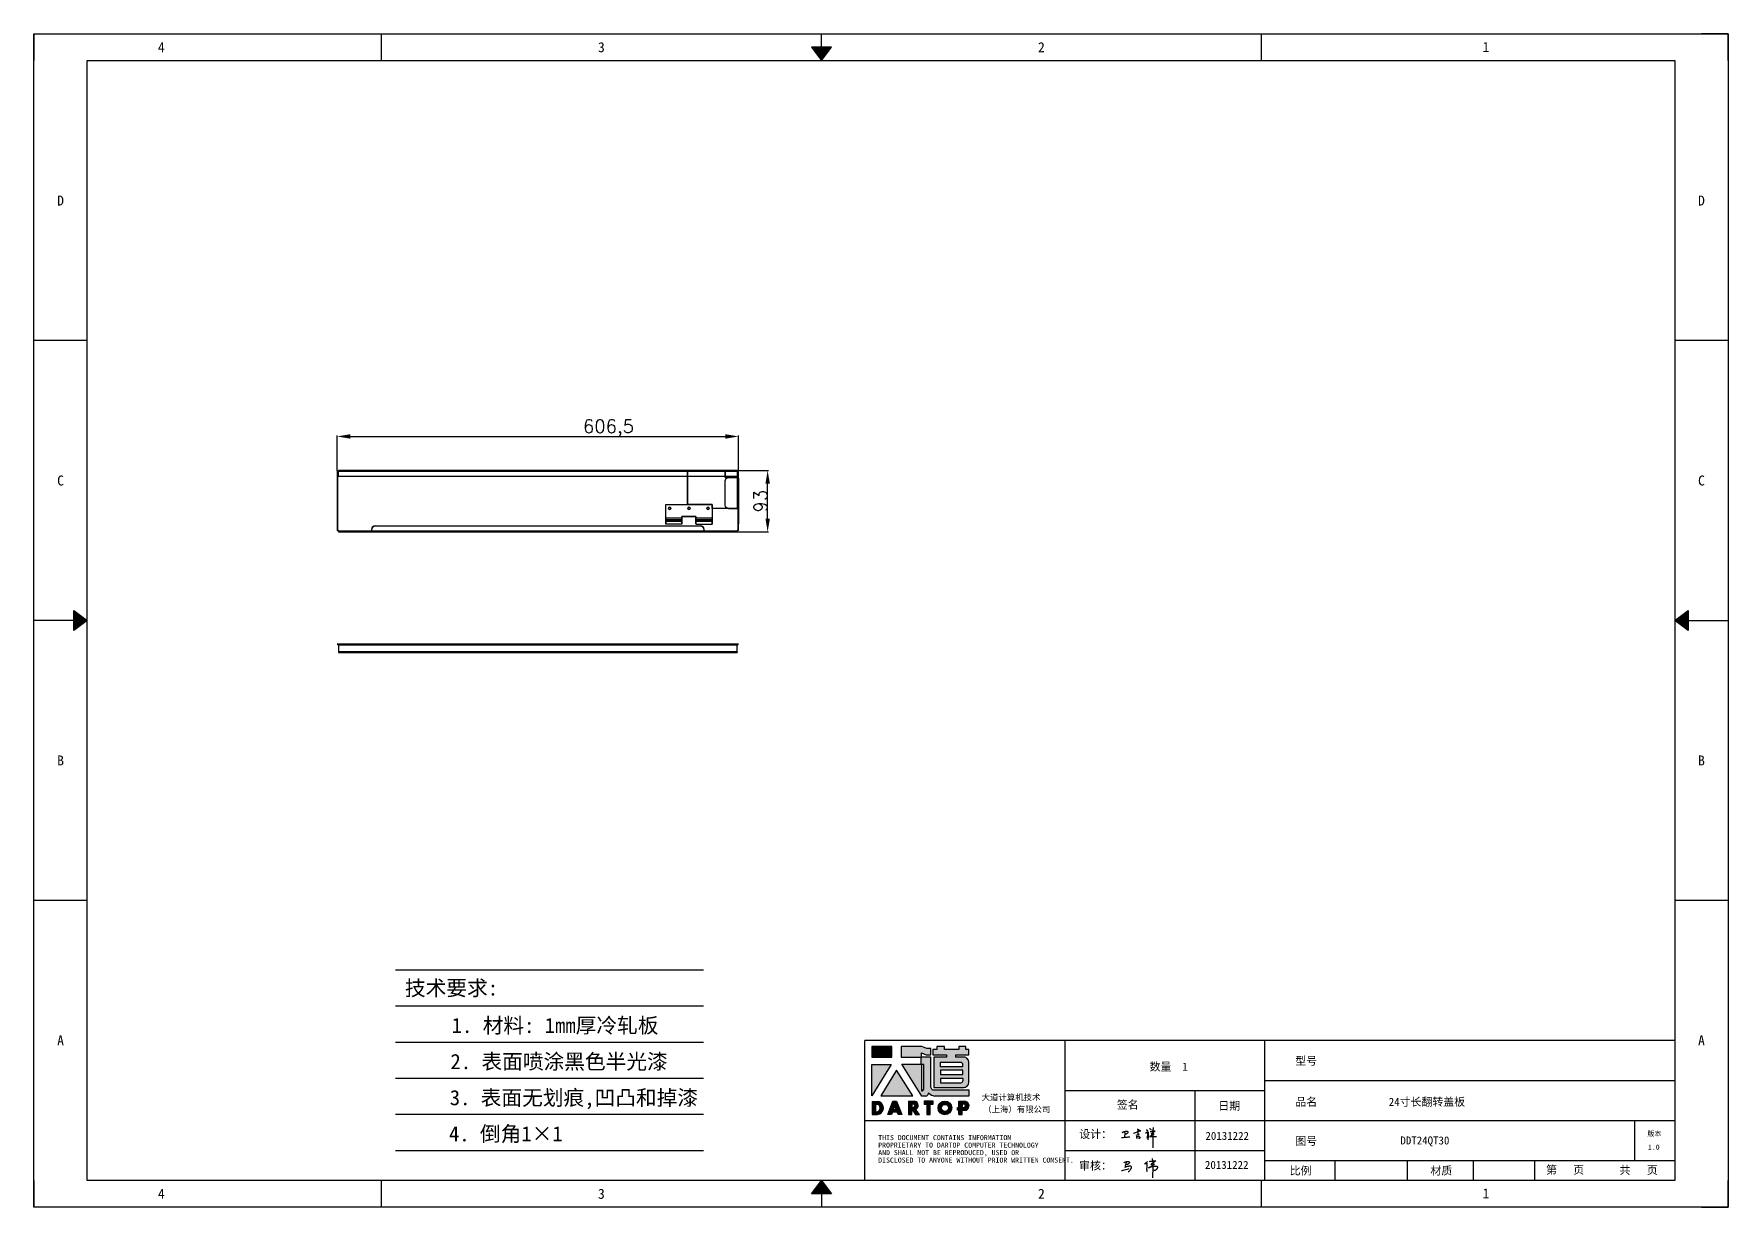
# Model space of a CAD drawing. Header units: millimetres. Extents: x 120943 to 145233, y 4425 to 40233.
# Drawn here: x 121957 to 124516, y 19467 to 21240 of the extents above; entities that cross this region are included whole.
import ezdxf
from ezdxf.enums import TextEntityAlignment as Align

# ---------------------------------------------------------------- set-up
doc = ezdxf.new("R2010")
doc.units = ezdxf.units.MM
doc.linetypes.add('DOT', pattern=[0.25, 0, -0.25])
doc.layers.add('4', color=7, linetype='Continuous')
doc.layers.add('print', color=30, linetype='Continuous')
doc.layers.add('dim', color=2, linetype='Continuous', lineweight=9)
doc.styles.add('Dartop', font='SIMFANG.TTF')
doc.styles.add('HZ', font='SimSun.ttf')
doc.styles.add('hzHT', font='SIMHEI.TTF')
doc.styles.get("Standard").update_dxf_attribs({"font": 'txt', "bigfont": 'gbcbig.shx'})
doc.dimstyles.new('ISO-25', dxfattribs={"dimtxt": 20, "dimasz": 20, "dimexe": 1.25, "dimexo": 0.625, "dimtad": 1, "dimtxsty": 'Standard', "dimcen": 2.5, "dimadec": 0, "dimazin": 0, "dimtfac": 1, "dimtmove": 0, "dimatfit": 3, "dimfxl": 1, "dimarcsym": 0})

# ---------------------------------------------------------------- blocks, each defined once
blk = doc.blocks.new('*D1128')
at = {"layer": 'Defpoints', "color": 0}
for p in [(123021.4, 20631.6), (122414.9, 20578.3, -1), (123021.4, 20578.3, -1)]:
    blk.add_point(p, dxfattribs=at)
at = {"layer": 'dim', "color": 0, "lineweight": -2}
for p, q in [((122414.9, 20579), (122414.9, 20632.9)), ((122434.9, 20631.6), (123001.4, 20631.6)), ((123021.4, 20579), (123021.4, 20632.9))]:
    blk.add_line(p, q, dxfattribs=at)
at = {"layer": 'dim', "color": 0}
for points in [[(122434.9, 20635), (122434.9, 20628.3), (122414.9, 20631.6)], [(123001.4, 20635), (123001.4, 20628.3), (123021.4, 20631.6)]]:
    blk.add_solid(points, dxfattribs=at)
at = {"layer": 'dim', "color": 0, "insert": (122824.9, 20643.9), "char_height": 20, "attachment_point": 5}
blk.add_mtext('606,5', dxfattribs=at)
blk = doc.blocks.new('*D1129')
at = {"layer": 'Defpoints', "color": 0}
for p in [(123019.4, 20580.3, -1), (123065.3, 20580.3), (123019.4, 20487.3, -1)]:
    blk.add_point(p, dxfattribs=at)
at = {"layer": 'dim', "color": 0, "lineweight": -2}
for p, q in [((123020, 20580.3), (123066.6, 20580.3)), ((123065.3, 20507.3), (123065.3, 20560.3)), ((123020, 20487.3), (123066.6, 20487.3))]:
    blk.add_line(p, q, dxfattribs=at)
at = {"layer": 'dim', "color": 0}
for points in [[(123062, 20560.3), (123068.7, 20560.3), (123065.3, 20580.3)], [(123062, 20507.3), (123068.7, 20507.3), (123065.3, 20487.3)]]:
    blk.add_solid(points, dxfattribs=at)
at = {"layer": 'dim', "color": 0, "insert": (123054.7, 20533.8), "char_height": 20, "attachment_point": 5, "rotation": 90}
blk.add_mtext('93', dxfattribs=at)
blk = doc.blocks.new('*U535')
at = {"color": 254, "linetype": 'Continuous', "extrusion": (0, 0, -1)}
for points in [[(-17, 0.333), (-16.812, 0.25), (-17, 0.5)], [(-17, 0.333), (-17.188, 0.25), (-16.812, 0.25)], [(-17, 0.333), (-17, 0.5), (-17.188, 0.25)]]:
    blk.add_solid(points, dxfattribs=at)
blk = doc.blocks.new('*U534')
at = {"color": 254, "linetype": 'Continuous', "extrusion": (0, 0, -1)}
for points in [[(-33.167, 11), (-33, 11), (-33.25, 11.188)], [(-33.167, 11), (-33.25, 11.188), (-33.25, 10.812)], [(-33.167, 11), (-33.25, 10.812), (-33, 11)]]:
    blk.add_solid(points, dxfattribs=at)
blk = doc.blocks.new('*U536')
at = {"color": 254, "linetype": 'Continuous'}
for points in [[(17, 21.667), (17.188, 21.75), (16.812, 21.75)], [(17, 21.667), (16.812, 21.75), (17, 21.5)], [(17, 21.667), (17, 21.5), (17.188, 21.75)]]:
    blk.add_solid(points, dxfattribs=at)
blk = doc.blocks.new('*U533')
at = {"color": 254, "linetype": 'Continuous', "extrusion": (0, 0, -1)}
for points in [[(-0.833, 11), (-0.75, 10.812), (-0.75, 11.188)], [(-0.833, 11), (-0.75, 11.188), (-1, 11)], [(-0.833, 11), (-1, 11), (-0.75, 10.812)]]:
    blk.add_solid(points, dxfattribs=at)
blk = doc.blocks.new('dadao')
for p, q in [((48, 19.2), (44.9, 10.4)), ((44.9, 10.4), (51.2, 10.4)), ((51.2, 10.4), (48, 19.2))]:
    blk.add_line(p, q)
for points in [[(41.8, 121.6), (41.8, 143.7), (-0.4, 143.7), (-0.4, 121.6), (41.8, 121.6)], [(104.8, 122), (104.8, 130.3), (114.1, 126.3), (124.2, 126.3), (124.2, 139.6), (115.9, 139.6), (105.1, 143.9), (61.5, 143.9)], [(61.7, 144), (61.7, 121.3), (103.9, 121.3)], [(113.4, 38.7), (105.1, 38.7), (63, 106.5), (103.9, 106.5), (103.9, 120.9), (103.9, 121.3)], [(109.7, 53.6), (109.7, 106.2), (104.3, 106.2), (104.3, 50.4), (106.6, 50.4)], [(144.6, 94.4), (144.6, 84.8), (192, 84.8), (192, 94.1), (144.9, 94.1)], [(120.2, 45), (119.5, 45), (119.5, 44.6)], [(0, 28), (0, 0), (11.8, 0)], [(0.1, 28), (14, 28)], [(7.1, 21.8), (7.1, 6.1), (12, 6.1)], [(7.1, 21.8), (11.4, 21.8)], [(76.8, 28.2), (76.8, 0), (84.1, 0), (84.1, 11.1), (91.6, -0.1), (100.3, -0.1), (91.7, 11.1)], [(76.8, 28.2), (90.6, 28.2)], [(84, 22.7), (84, 15.3), (87.2, 15.3)], [(84, 22.7), (87.3, 22.7)], [(183.7, 0), (183.7, 9.6), (180.6, 9.6), (180.6, 14.9), (183.8, 14.9), (183.8, 28.1), (196.1, 28.1), (196.5, 28.1)], [(183.7, 0), (190.9, 0), (190.9, 9.6), (198.8, 9.6)], [(194.9, 22.3), (190.8, 22.3), (190.8, 15), (194.4, 15)]]:
    blk.add_lwpolyline(points)
blk.add_lwpolyline([(137.1, 144.2), (137.1, 137.9), (128.3, 137.9), (128.3, 126.5), (157.3, 126.5), (157.3, 121.5), (130.3, 121.5), (130.3, 57.5), (194.4, 57.5, 0.414214), (204.4, 67.5), (204.4, 111.3, 0.414214), (194.4, 121.3), (177.5, 121.3), (177.5, 126.3), (204.7, 126.3), (204.7, 137.7), (198.2, 137.7), (198.2, 143.9), (183.3, 143.9), (183.3, 138), (153, 138), (153, 144.2), (137.1, 144.2)], format="xyb", close=True)
for points in [[(104.8, 122), (123.4, 122), (123.4, 60, 0.414214), (131.4, 52), (204.8, 52), (204.8, 39.1), (131.7, 39.1)], [(144.3, 110.8), (144.3, 101.8), (192.3, 101.8), (192.3, 105.5, 0.414214), (187.3, 110.5), (144.3, 110.5)], [(144.6, 77), (144.6, 67.5), (187.6, 67.5, 0.414214), (192.6, 72.5), (192.6, 76.4), (144.6, 76.4)]]:
    blk.add_lwpolyline(points, format="xyb")
for points in [[(-0.3, 106.2), (40.4, 106.2), (-0.3, 39.7), (-0.3, 106.2)], [(51.7, 94.1), (18.4, 39.3), (86.2, 39.3)], [(43.8, 28.2), (51.8, 28.2), (62.6, -0.1), (55, -0.1), (53.2, 5), (42.9, 5), (41.1, 0), (33.6, 0)], [(110, 28.1), (110, 21.9), (116, 21.9), (116, -0.1), (123.2, -0.1), (123.2, 22), (129.2, 22), (129.2, 28.1), (110, 28.1)]]:
    blk.add_lwpolyline(points, close=True)
for radius in [14.5, 7.44]:
    blk.add_circle((154.2, 14.2), radius)
for centre, radius, start, end in [((99.2, 60.7), 12.6, 305.6399, 325.969), ((111.6, 46.7), 8.19, 282.9811, 347.6627), ((136, 61.7), 22.9, 226.7358, 259.3209), ((8.5, 13.9), 8.49, 294.2143, 69.7177), ((9.6, 14.2), 14.4, 278.6604, 72.3203), ((86.4, 19), 3.8, 282.527, 76.7196), ((88.6, 19.4), 8.95, 290.6073, 77.2124), ((193.7, 18.7), 3.8, 280.9891, 72.5513), ((195.7, 18.6), 9.51, 288.8959, 85.2442)]:
    blk.add_arc(centre, radius, start, end)
blk = doc.blocks.new('h')
for p, q in [((20768.1, -2360.9), (20773, -2359.1)), ((20769.5, -2366.9), (20769.8, -2370.6)), ((20769.8, -2370.6), (20770.9, -2378)), ((20770.9, -2378), (20771.5, -2370.6)), ((20772.4, -2369.3), (20774.9, -2367.8)), ((20773, -2359.1), (20784.1, -2355.2)), ((20773.3, -2331.8), (20775.3, -2338.7)), ((20789.1, -2340.9), (20773.5, -2331.9)), ((20775.3, -2338.7), (20775.6, -2351.2)), ((20775.6, -2351.2), (20775.5, -2357.3)), ((20782.2, -2369.2), (20780, -2377.1)), ((20780, -2377.1), (20788.3, -2371.3)), ((20780.1, -2366.4), (20780.8, -2366.4)), ((20781.9, -2367.4), (20782.2, -2369.2)), ((20845.7, -2343.5), (20848.4, -2353)), ((20848.9, -2370.3), (20847.9, -2424)), ((20848.4, -2353), (20848.9, -2370.3))]:
    blk.add_line(p, q)
for points in [[(20696.6, -2372.4, 0.002073), (20710.6, -2371.9, 0.016137), (20719.6, -2371.3, 0.008314), (20736.9, -2369.3)], [(20699.1, -2348.2, -0.029745), (20704.6, -2345.4, -0.046842), (20708.4, -2344.2, -0.00919), (20714.3, -2343, -0.018517), (20717.2, -2342.5, -0.037841), (20720.3, -2342.4, -0.039541), (20723.2, -2342.8, -0.149785), (20726, -2344.3, -0.204935), (20726.9, -2346.6, -0.074872), (20726.5, -2348.3, -0.061615), (20725.6, -2350.3, -0.034204), (20723.8, -2352.6, -0.045776), (20722.3, -2354.1, -0.054985), (20720.4, -2355.3, -0.036348), (20717.3, -2356.5, -0.067752), (20715.7, -2356.8, -0.043553), (20713.2, -2356.7)], [(20755, -2351.9, -0.024077), (20759.9, -2350.1, -0.013147), (20768.7, -2346.5, -0.00522), (20775.4, -2344.1, -0.018517), (20777.3, -2343.4, -0.008274), (20786.3, -2341, -0.039541), (20788.3, -2340.8, -0.079216), (20789.4, -2341, -0.204935)], [(20813.5, -2350.1, 0.007348), (20815.9, -2348.7, 0.008421), (20818, -2347.3, 0.009459), (20819.7, -2346.2, -0.016325), (20820.7, -2345.5, -0.173771), (20821.8, -2345.3, -0.085159), (20823.9, -2346, -0.125883), (20826, -2347.9, -0.160659), (20826.6, -2350.1, -0.010447), (20826.5, -2352.3, -0.008247), (20826.2, -2355.1, -0.002698), (20825.3, -2374, 0.001562), (20823.9, -2383.7, 0.016137)], [(20816.8, -2335, -0.053561), (20819.6, -2336.1, -0.075272), (20821.3, -2337.3, -0.005295), (20822.5, -2338.5, -0.009337), (20823.1, -2339.1, -0.026146), (20823.7, -2339.8, -0.016644), (20824.5, -2340.9)], [(20832.1, -2329.2, -0.053561), (20834.9, -2330.3, -0.075272), (20836.7, -2331.5, -0.005295), (20837.8, -2332.6, -0.009337), (20838.5, -2333.3, -0.026146), (20839, -2334, -0.016644), (20839.8, -2335.1)], [(20836, -2343.7, -0.02797), (20842.1, -2342.6, -0.048868), (20845.6, -2342.2, -0.00919), (20851.1, -2341.4, -0.018517), (20853.9, -2341.1, -0.037841), (20856.7, -2341.2, -0.039541), (20859.4, -2341.6, -0.018282), (20840.6, -2354.7, -0.000937)], [(20847.6, -2340.2, 0.021784), (20849.6, -2335.9, 0.028296), (20850.8, -2332.4, 0.008136), (20851.9, -2328.2, 0.028913), (20852.2, -2327, 0.08193), (20852.1, -2325.9, 0.075058), (20851.7, -2324.7, 0.275043)]]:
    blk.add_lwpolyline(points, format="xyb")
for points in [[(20711.3, -2343.5), (20711.3, -2343.5), (20711.5, -2355.8), (20710.7, -2368), (20710.6, -2371.9)], [(20821.5, -2350.6), (20822.4, -2359.2), (20822.2, -2364.9), (20821.7, -2369), (20821.3, -2376.3), (20823.6, -2368.5), (20827.2, -2366.3), (20829.5, -2366.3)], [(20840.6, -2354.7), (20850, -2354.7), (20855, -2354.3), (20845.9, -2361.1), (20840.5, -2364), (20833, -2367.5), (20863.2, -2367.4), (20865.9, -2367.3)]]:
    blk.add_lwpolyline(points)
for centre, radius, start, end in [((20773.7, -2371.2), 2.3, 121.9907, 163.60158), ((20787.5, -2406), 40.3, 100.61827, 108.24823), ((20780.8, -2367.6), 1.15, 9.4675, 90)]:
    blk.add_arc(centre, radius, start, end)

msp = doc.modelspace()

# ---------------------------------------------------------------- hatches: boundary and pattern name
for points in [[(123252.939, 19709.642), (123222.804, 19709.642), (123222.804, 19693.897), (123252.939, 19693.897)], [(123251.969, 19682.881), (123222.885, 19682.881), (123222.885, 19635.395)], [(123260.031, 19674.264), (123236.256, 19635.079), (123284.668, 19635.079)], [(123315.407, 19627.061), (123301.649, 19627.061), (123301.649, 19622.696), (123305.942, 19622.696), (123305.942, 19606.967), (123311.081, 19606.967), (123311.081, 19622.707), (123315.407, 19622.707)]]:
    msp.add_hatch(color=0).paths.add_polyline_path(points)
h = msp.add_hatch(color=0)
h.paths.add_polyline_path([(123297.973, 19700.073), (123304.624, 19697.2), (123311.814, 19697.2), (123311.814, 19706.717), (123305.882, 19706.717), (123298.153, 19709.769), (123267.178, 19709.769), (123267.178, 19693.674), (123297.316, 19693.674), (123297.316, 19693.349), (123297.316, 19683.062), (123268.091, 19683.062), (123298.151, 19634.686), (123304.103, 19634.686, 0.27937482), (123308.448, 19638.911), (123308.448, 19639.134), (123308.973, 19639.134, 0.14314537), (123317.168, 19634.964), (123369.402, 19634.964), (123369.402, 19644.138), (123316.946, 19644.138, -0.41421356), (123311.232, 19649.852), (123311.232, 19694.183), (123297.973, 19694.183)])
h.paths.add_polyline_path([(123297.62, 19682.856), (123301.449, 19682.855), (123301.449, 19645.309, -0.08893574), (123299.23, 19643.026), (123297.606, 19643.026)], flags=16)
h = msp.add_hatch(color=0)
h.paths.add_polyline_path([(123369.312, 19705.384), (123364.665, 19705.384), (123364.665, 19709.805), (123354.042, 19709.805), (123354.042, 19705.605), (123332.354, 19705.605), (123332.354, 19710.026), (123320.996, 19710.026), (123320.996, 19705.523), (123314.72, 19705.523), (123314.72, 19697.373), (123335.431, 19697.373), (123335.431, 19693.768), (123316.132, 19693.768), (123316.132, 19648.129), (123361.949, 19648.129, 0.41421356), (123369.09, 19655.271), (123369.09, 19686.526, 0.41421356), (123361.949, 19693.668), (123349.837, 19693.668), (123349.837, 19697.205), (123369.312, 19697.205)])
h.paths.add_polyline_path([(123356.889, 19685.931, -0.41421356), (123360.46, 19682.36), (123360.46, 19679.741), (123326.158, 19679.741), (123326.158, 19685.931)], flags=16)
h.paths.add_polyline_path([(123360.238, 19674.214), (123360.238, 19667.582), (123326.379, 19667.582), (123326.379, 19674.214)], flags=16)
h.paths.add_polyline_path([(123360.681, 19661.614), (123360.681, 19658.774, -0.41421356), (123357.11, 19655.203), (123326.379, 19655.203), (123326.379, 19661.614)], flags=16)
h = msp.add_hatch(color=0)
h.paths.add_polyline_path([(123233.076, 19626.99), (123223.099, 19626.99), (123223.099, 19607.027), (123231.502, 19607.027, 0.79301591)])
h.paths.add_polyline_path([(123231.65, 19611.399), (123228.161, 19611.399), (123228.161, 19622.618), (123231.265, 19622.618, -0.67136089)], flags=16)
h = msp.add_hatch(color=0)
h.paths.add_polyline_path([(123260.106, 19627.154), (123254.412, 19627.154), (123247.089, 19607.005), (123252.483, 19607.005), (123253.752, 19610.576), (123261.059, 19610.576), (123262.356, 19606.962), (123267.793, 19606.962)])
h.paths.add_polyline_path([(123259.663, 19614.425), (123255.136, 19614.425), (123257.358, 19620.756)], flags=16)
h = msp.add_hatch(color=0)
h.paths.add_polyline_path([(123287.784, 19627.14), (123277.971, 19627.14), (123277.971, 19606.994), (123283.157, 19606.994), (123283.157, 19614.981), (123288.487, 19606.922), (123294.753, 19606.922), (123288.619, 19614.93, 0.74405494)])
h.paths.add_polyline_path([(123283.109, 19617.962), (123283.109, 19623.253), (123285.427, 19623.253, -0.79680897), (123285.392, 19617.962)], flags=16)
h = msp.add_hatch(color=0)
h.paths.add_polyline_path([(123322.887, 19617.139, 1), (123343.573, 19617.139, 1)])
h.paths.add_polyline_path([(123338.543, 19617.139, -1), (123327.916, 19617.139, -1)], flags=16)
h = msp.add_hatch(color=0)
h.paths.add_polyline_path([(123363.414, 19627.092), (123363.117, 19627.092), (123354.369, 19627.092), (123354.369, 19617.69), (123352.048, 19617.69), (123352.048, 19613.874), (123354.331, 19613.874), (123354.331, 19607.03), (123359.439, 19607.03), (123359.439, 19613.901), (123365.05, 19613.901, 0.81230381)])
h.paths.add_polyline_path([(123359.363, 19617.716), (123359.363, 19622.975), (123362.269, 19622.975, -0.77821343), (123361.972, 19617.716)], flags=16)

# ---------------------------------------------------------------- linework, layer by layer
at = {"color": 0, "linetype": 'DOT'}
for p, q in [((121956.842, 21239.872), (124476.015, 21239.872)), ((121956.842, 19507.486), (121956.842, 21199.584)), ((124516.303, 21199.584), (124516.303, 19507.486)), ((124476.015, 19467.198), (121956.842, 19467.198))]:
    msp.add_line(p, q, dxfattribs=at)
at = {"color": 0}
for p, q in [((121956.842, 21239.872), (121956.842, 21199.584)), ((121956.842, 21239.872), (121956.842, 21239.872)), ((122481.756, 21199.584), (122481.756, 21239.872)), ((123146.509, 21219.728), (123146.509, 21239.872)), ((123811.262, 21199.584), (123811.262, 21239.872)), ((124516.303, 21239.872), (124476.015, 21239.872)), ((124516.303, 21199.584), (124516.303, 21239.872)), ((122037.419, 19507.486), (122037.419, 21199.584)), ((122037.419, 21199.584), (124435.727, 21199.584)), ((124435.727, 21199.584), (124435.727, 19507.486)), ((122037.419, 20776.559), (121956.842, 20776.559)), ((124516.303, 20776.559), (124435.727, 20776.559)), ((122017.274, 20353.535), (121956.842, 20353.535)), ((124455.871, 20353.535), (124516.303, 20353.535)), ((122037.419, 19930.51), (121956.842, 19930.51)), ((124516.303, 19930.51), (124435.727, 19930.51)), ((124435.727, 19718.998), (123211.977, 19718.998)), ((123211.977, 19507.486), (123211.977, 19718.998)), ((123514.138, 19718.998), (123514.138, 19507.486)), ((123816.298, 19507.486), (123816.298, 19718.998)), ((123816.298, 19658.566), (124435.727, 19658.566)), ((123514.138, 19643.458), (123816.298, 19643.458)), ((123710.542, 19643.458), (123710.542, 19507.486)), ((123211.977, 19598.134), (123514.138, 19598.134)), ((123514.138, 19598.134), (124435.727, 19598.134)), ((124375.295, 19537.702), (124375.295, 19598.134)), ((123514.138, 19552.81), (123816.298, 19552.81)), ((123816.298, 19537.702), (124435.727, 19537.702)), ((123922.606, 19507.486), (123922.606, 19537.702)), ((124032.163, 19507.486), (124032.163, 19537.702)), ((124131.76, 19507.486), (124131.76, 19537.702)), ((124224.214, 19507.486), (124224.214, 19537.702)), ((121956.842, 19507.486), (121956.842, 19467.198)), ((124435.727, 19507.486), (122037.419, 19507.486)), ((122481.756, 19467.198), (122481.756, 19507.486)), ((123811.262, 19467.198), (123811.262, 19507.486)), ((124516.303, 19467.198), (124516.303, 19507.486)), ((123146.509, 19487.342), (123146.509, 19467.198)), ((121956.842, 19467.198), (121956.842, 19467.198)), ((124476.015, 19467.198), (124516.303, 19467.198))]:
    msp.add_line(p, q, dxfattribs=at)
at = {"extrusion": (3.98566e-30, 0, -1)}
for p, q in [((122414.896, 20578.349), (122414.896, 20489.349)), ((122414.896, 20578.349), (122416.896, 20578.349)), ((122416.896, 20578.349), (122416.896, 20580.349)), ((123019.396, 20580.349), (122416.896, 20580.349)), ((123019.396, 20580.349), (123019.396, 20578.349)), ((123019.396, 20578.349), (123021.396, 20578.349)), ((123021.396, 20489.349), (123021.396, 20578.349)), ((122416.896, 20489.349), (122414.896, 20489.349)), ((122416.896, 20487.349), (122416.896, 20489.349)), ((122416.896, 20487.349), (123019.396, 20487.349)), ((123019.396, 20489.349), (123019.396, 20487.349)), ((123021.396, 20489.349), (123019.396, 20489.349))]:
    msp.add_line(p, q, dxfattribs=at)
for p, q in [((122415.896, 20489.349, 1), (122415.896, 20578.349, 1)), ((122416.896, 20578.349, 1), (122415.896, 20578.349, 1)), ((122416.896, 20571.349, 12.7), (122416.896, 20580.349, 12.7)), ((122416.896, 20580.349, 12.7), (123019.396, 20580.349, 12.7)), ((122416.896, 20579.349, 1), (122416.896, 20578.349, 1)), ((122416.896, 20579.349, 1), (123019.396, 20579.349, 1)), ((122944.396, 20528.849, 2), (122944.396, 20579.349, 2)), ((122944.396, 20579.349, 2), (123001.396, 20579.349, 2)), ((123001.396, 20569.349, 2), (123001.396, 20579.349, 2)), ((123019.396, 20580.349, 12.7), (123019.396, 20571.349, 12.7)), ((123019.396, 20578.349, 1), (123019.396, 20579.349, 1)), ((123020.396, 20578.349, 1), (123019.396, 20578.349, 1)), ((123020.396, 20578.349, 1), (123020.396, 20489.349, 1)), ((123019.396, 20571.349, 12.7), (122416.896, 20571.349, 12.7)), ((123019.396, 20569.349, 2), (123001.396, 20569.349, 2)), ((123019.396, 20569.349, 2), (123019.396, 20522.849, 2)), ((123020.396, 20568.349, 22), (123020.396, 20499.349, 22)), ((123020.396, 20568.349, 22), (123021.396, 20568.349, 22)), ((123021.396, 20568.349, 22), (123021.396, 20499.349, 22)), ((122911.396, 20503.849, 2.5), (122911.396, 20528.849, 2.5)), ((122911.396, 20528.849, 2.5), (122981.396, 20528.849, 2.5)), ((122944.396, 20528.849, 2), (122981.396, 20528.849, 2)), ((122981.396, 20528.849, 2), (122981.396, 20522.849, 2)), ((122981.396, 20528.849, 2.5), (122981.396, 20503.849, 2.5)), ((122935.896, 20508.025, 3.25), (122911.396, 20508.025, 3.25)), ((122911.396, 20506.014, 3.25), (122935.896, 20506.014, 3.25)), ((122935.896, 20503.849, 2.5), (122911.396, 20503.849, 2.5)), ((122911.396, 20503.849, 1), (122935.896, 20503.849, 1)), ((122935.896, 20503.849, 2.5), (122911.396, 20503.849, 2.5)), ((122935.896, 20503.849, 2.5), (122935.896, 20510.849, 2.5)), ((122935.896, 20510.849, 2.5), (122956.896, 20510.849, 2.5)), ((122956.896, 20510.849, 2.5), (122956.896, 20503.849, 2.5)), ((122981.396, 20508.025, 3.25), (122956.896, 20508.025, 3.25)), ((122956.896, 20506.014, 3.25), (122981.396, 20506.014, 3.25)), ((122981.396, 20503.849, 2.5), (122956.896, 20503.849, 2.5)), ((122956.896, 20503.849, 1), (122981.396, 20503.849, 1)), ((122981.396, 20503.849, 2.5), (122956.896, 20503.849, 2.5)), ((123019.396, 20522.849, 2), (122981.396, 20522.849, 2)), ((122415.896, 20489.349, 1), (122416.896, 20489.349, 1)), ((122416.896, 20489.349, 1), (122416.896, 20488.349, 1)), ((123019.396, 20488.349, 1), (122416.896, 20488.349, 1)), ((122416.896, 20488.349, 12.7), (122416.896, 20487.349, 12.7)), ((122416.896, 20488.349, 12.7), (122467.396, 20488.349, 12.7)), ((122416.896, 20487.349, 12.7), (123019.396, 20487.349, 12.7)), ((122467.396, 20488.349, 12.7), (122467.396, 20491.349, 12.7)), ((122472.396, 20496.349, 12.7), (122963.896, 20496.349, 12.7)), ((122935.896, 20498.944, 5.03), (122911.396, 20498.944, 5.03)), ((122957.146, 20498.944, 1), (122981.396, 20498.944, 5.03)), ((122968.896, 20491.349, 12.7), (122968.896, 20488.349, 12.7)), ((122968.896, 20488.349, 12.7), (123019.396, 20488.349, 12.7)), ((123019.396, 20488.349, 1), (123019.396, 20489.349, 1)), ((123019.396, 20489.349, 1), (123020.396, 20489.349, 1)), ((123019.396, 20488.349, 12.7), (123019.396, 20487.349, 12.7)), ((123021.396, 20499.349, 22), (123020.396, 20499.349, 22)), ((123019.396, 20316.708, -141.047), (122416.896, 20316.708, -141.047)), ((122416.896, 20316.708, -141.047), (122416.896, 20305.008, -141.047)), ((122416.896, 20305.008, -141.047), (122467.396, 20305.008, -141.047)), ((122467.396, 20306.008, -141.047), (122467.396, 20305.008, -141.047)), ((122968.896, 20306.008, -141.047), (122467.396, 20306.008, -141.047)), ((122968.896, 20305.008, -141.047), (122968.896, 20306.008, -141.047)), ((122968.896, 20305.008, -141.047), (123019.396, 20305.008, -141.047)), ((123019.396, 20305.008, -141.047), (123019.396, 20316.708, -141.047)), ((123646.039, 19529.293), (123643.902, 19528.152)), ((123644.025, 19531.696), (123647.8, 19531.696)), ((123649.813, 19531.879), (123646.039, 19529.293)), ((123646.175, 19540.656), (123647.042, 19533.414)), ((123647.042, 19533.414), (123647.183, 19528.067)), ((123647.8, 19531.696), (123649.813, 19531.879)), ((123643.902, 19528.152), (123640.933, 19526.545)), ((123647.183, 19528.067), (123646.863, 19511.428))]:
    msp.add_line(p, q)
at = {"extrusion": (0, 1, 0)}
for p, q in [((122416.896, 20580.349), (122416.896, 20580.349, 12.7)), ((122416.896, 20580.349, 12.7), (123019.396, 20580.349, 12.7)), ((123019.396, 20580.349), (122416.896, 20580.349)), ((123019.396, 20580.349, 12.7), (123019.396, 20580.349))]:
    msp.add_line(p, q, dxfattribs=at)
at = {"extrusion": (-2.29585e-30, -1, 2.24254e-30)}
for p, q in [((122416.896, 20579.349, 1), (123019.396, 20579.349, 1)), ((122416.896, 20579.349, 1), (122416.896, 20579.349, 11.7)), ((122416.896, 20579.349, 11.7), (123019.396, 20579.349, 11.7)), ((123019.396, 20579.349, 11.7), (123019.396, 20579.349, 1))]:
    msp.add_line(p, q, dxfattribs=at)
at = {"extrusion": (0, 0, -1)}
for p, q in [((122416.896, 20579.349, 11.7), (123019.396, 20579.349, 11.7)), ((122416.896, 20571.349, 11.7), (122416.896, 20579.349, 11.7)), ((122944.396, 20579.349, 1), (122944.396, 20528.849, 1)), ((122944.396, 20579.349, 1), (123001.396, 20579.349, 1)), ((123001.396, 20579.349, 1), (123001.396, 20569.349, 1)), ((123019.396, 20579.349, 11.7), (123019.396, 20571.349, 11.7)), ((123019.396, 20571.349, 11.7), (122416.896, 20571.349, 11.7)), ((123001.396, 20569.349, 1), (123020.396, 20569.349, 1)), ((123001.396, 20527.849, 20), (123001.396, 20564.349, 20)), ((123006.396, 20569.349, 20), (123019.396, 20569.349, 20)), ((123019.396, 20569.349, 20), (123019.396, 20522.849, 20)), ((123020.396, 20569.349, 1), (123020.396, 20522.849, 1)), ((122911.396, 20503.849, 1), (122911.396, 20528.849, 1)), ((122911.396, 20528.849, 1), (122981.396, 20528.849, 1)), ((122981.396, 20528.849, 1), (122944.396, 20528.849, 1)), ((122981.396, 20522.849, 1), (122981.396, 20528.849, 1)), ((122981.396, 20528.849, 1), (122981.396, 20503.849, 1)), ((122911.396, 20503.849, 1), (122935.896, 20503.849, 1)), ((122935.896, 20510.849, 1), (122935.896, 20503.849, 1)), ((122956.896, 20510.849, 1), (122935.896, 20510.849, 1)), ((122956.896, 20503.849, 1), (122956.896, 20510.849, 1)), ((122956.896, 20503.849, 1), (122981.396, 20503.849, 1)), ((123020.396, 20522.849, 1), (122981.396, 20522.849, 1)), ((123006.396, 20522.849, 20), (123019.396, 20522.849, 20)), ((122467.396, 20488.349, 11.7), (122467.396, 20491.349, 11.7)), ((122968.896, 20488.349, 11.7), (122467.396, 20488.349, 11.7)), ((122472.396, 20496.349, 11.7), (122963.896, 20496.349, 11.7)), ((122968.896, 20491.349, 11.7), (122968.896, 20488.349, 11.7))]:
    msp.add_line(p, q, dxfattribs=at)
at = {"extrusion": (-4.27492e-28, 1, 0)}
for p, q in [((122944.396, 20579.349, 1), (123001.396, 20579.349, 1)), ((122944.396, 20579.349, 2), (123001.396, 20579.349, 2)), ((122944.396, 20579.349, 2), (122944.396, 20579.349, 1)), ((123001.396, 20579.349, 2), (123001.396, 20579.349, 1))]:
    msp.add_line(p, q, dxfattribs=at)
at = {"extrusion": (-1, 0, 0)}
for p, q in [((122944.396, 20528.849, 2), (122944.396, 20579.349, 2)), ((122944.396, 20579.349, 1), (122944.396, 20528.849, 1)), ((122944.396, 20579.349, 2), (122944.396, 20579.349, 1)), ((122944.396, 20528.849, 1), (122944.396, 20528.849, 2))]:
    msp.add_line(p, q, dxfattribs=at)
at = {"extrusion": (-1, 0, -2.22045e-16)}
for p, q in [((122956.896, 20510.849, 2.5), (122956.896, 20503.849, 2.5)), ((122956.896, 20510.849, 1), (122956.896, 20510.849, 2.5)), ((122956.896, 20503.849, 1), (122956.896, 20510.849, 1)), ((122956.896, 20508.025, 3.25), (122956.896, 20506.014, 3.25))]:
    msp.add_line(p, q, dxfattribs=at)
at = {"extrusion": (6.31089e-30, 1, -2.22045e-16)}
for p, q in [((122416.896, 20317.708, -140.047), (122414.896, 20317.708, -140.047)), ((122414.896, 20317.708, -51.047), (122414.896, 20317.708, -140.047)), ((122414.896, 20317.708, -51.047), (122416.896, 20317.708, -51.047)), ((122416.896, 20317.708, -142.047), (122416.896, 20317.708, -140.047)), ((122416.896, 20317.708, -142.047), (123019.396, 20317.708, -142.047)), ((122416.896, 20317.708, -51.047), (122416.896, 20317.708, -49.047)), ((123019.396, 20317.708, -49.047), (122416.896, 20317.708, -49.047)), ((123019.396, 20317.708, -140.047), (123019.396, 20317.708, -142.047)), ((123021.396, 20317.708, -140.047), (123019.396, 20317.708, -140.047)), ((123019.396, 20317.708, -51.047), (123021.396, 20317.708, -51.047)), ((123019.396, 20317.708, -49.047), (123019.396, 20317.708, -51.047)), ((123021.396, 20317.708, -140.047), (123021.396, 20317.708, -51.047))]:
    msp.add_line(p, q, dxfattribs=at)
at = {"extrusion": (0, -1, 2.22045e-16)}
for p, q in [((122415.896, 20316.708, -140.047), (122416.896, 20316.708, -140.047)), ((122415.896, 20316.708, -140.047), (122415.896, 20316.708, -51.047)), ((122416.896, 20316.708, -51.047), (122415.896, 20316.708, -51.047)), ((122416.896, 20316.708, -140.047), (122416.896, 20316.708, -141.047)), ((123019.396, 20316.708, -141.047), (122416.896, 20316.708, -141.047)), ((122416.896, 20316.708, -50.047), (122416.896, 20316.708, -51.047)), ((122416.896, 20316.708, -50.047), (123019.396, 20316.708, -50.047)), ((123019.396, 20316.708, -141.047), (123019.396, 20316.708, -140.047)), ((123019.396, 20316.708, -140.047), (123020.396, 20316.708, -140.047)), ((123020.396, 20316.708, -51.047), (123019.396, 20316.708, -51.047)), ((123019.396, 20316.708, -51.047), (123019.396, 20316.708, -50.047)), ((123020.396, 20316.708, -51.047), (123020.396, 20316.708, -140.047))]:
    msp.add_line(p, q, dxfattribs=at)
at = {"extrusion": (0, -2.22045e-16, -1)}
for p, q in [((122416.896, 20317.708, -142.047), (122416.896, 20305.008, -142.047)), ((122416.896, 20317.708, -142.047), (123019.396, 20317.708, -142.047)), ((122416.896, 20306.008, -58.047), (122416.896, 20305.008, -58.047)), ((123019.396, 20306.008, -58.047), (122416.896, 20306.008, -58.047)), ((122416.896, 20305.008, -142.047), (123019.396, 20305.008, -142.047)), ((123019.396, 20305.008, -58.047), (122416.896, 20305.008, -58.047)), ((123019.396, 20305.008, -142.047), (123019.396, 20317.708, -142.047)), ((123019.396, 20306.008, -58.047), (123019.396, 20305.008, -58.047))]:
    msp.add_line(p, q, dxfattribs=at)
at = {"extrusion": (-2.29585e-30, -2.22045e-16, -1)}
for p, q in [((122416.896, 20316.708, -50.047), (123019.396, 20316.708, -50.047)), ((122416.896, 20316.708, -50.047), (122416.896, 20306.008, -50.047)), ((122416.896, 20306.008, -50.047), (123019.396, 20306.008, -50.047)), ((123019.396, 20306.008, -50.047), (123019.396, 20316.708, -50.047))]:
    msp.add_line(p, q, dxfattribs=at)
at = {"extrusion": (0, 1, -2.22045e-16)}
for p, q in [((122416.896, 20306.008, -50.047), (123019.396, 20306.008, -50.047)), ((122416.896, 20306.008, -58.047), (122416.896, 20306.008, -50.047)), ((123019.396, 20306.008, -58.047), (122416.896, 20306.008, -58.047)), ((123019.396, 20306.008, -50.047), (123019.396, 20306.008, -58.047))]:
    msp.add_line(p, q, dxfattribs=at)
at = {"color": 0}
for points in [[(123146.509, 21199.584), (123161.617, 21219.728), (123131.401, 21219.728), (123146.509, 21199.584)], [(122037.419, 20353.535), (122017.274, 20338.427), (122017.274, 20368.643), (122037.419, 20353.535)], [(124435.727, 20353.535), (124455.871, 20368.643), (124455.871, 20338.427), (124435.727, 20353.535)], [(123146.509, 19507.486), (123161.617, 19487.342), (123131.401, 19487.342), (123146.509, 19507.486)]]:
    msp.add_lwpolyline(points, close=True, dxfattribs=at)
for points in [[(123603.2, 19534.308, -0.02974503), (123604.928, 19535.174, -0.04684215), (123606.097, 19535.55, -0.00919025), (123607.922, 19535.919, -0.01851715), (123608.837, 19536.051, -0.03784064), (123609.781, 19536.081, -0.03954126), (123610.678, 19535.97, -0.14978519), (123611.554, 19535.491, -0.20493524), (123611.823, 19534.797, -0.07487171), (123611.721, 19534.25, -0.06161465), (123611.423, 19533.644, -0.0342039), (123610.882, 19532.931, -0.04577587), (123610.399, 19532.469, -0.05498501), (123609.814, 19532.101, -0.03634791), (123608.844, 19531.715, -0.06775206), (123608.359, 19531.632, -0.04355337), (123607.596, 19531.671)], [(123640.933, 19526.545, -0.02974503), (123643.628, 19527.895, -0.04684215), (123645.453, 19528.482, -0.00919025), (123648.299, 19529.057, -0.01851715), (123649.726, 19529.264, -0.03784064), (123651.199, 19529.31, -0.03954126), (123652.599, 19529.136, -0.14978519), (123653.966, 19528.39, -0.20493524), (123654.385, 19527.308, -0.07487171), (123654.225, 19526.454, -0.06161465), (123653.761, 19525.509, -0.0342039), (123652.918, 19524.396, -0.04577587), (123652.163, 19523.675, -0.05498501), (123651.25, 19523.102, -0.03634791), (123649.738, 19522.5, -0.06775206), (123648.981, 19522.369, -0.04355337), (123647.791, 19522.431)], [(123642.171, 19536.15, -0.02797026), (123644.612, 19536.601, -0.04886788), (123646.027, 19536.752, -0.00919025), (123648.252, 19537.081, -0.01851715), (123649.364, 19537.183, -0.03784064), (123650.505, 19537.159, -0.03954126), (123651.58, 19536.968, -0.01828189), (123644.025, 19531.696, -0.0009369)]]:
    msp.add_lwpolyline(points, format="xyb")
msp.add_lwpolyline([(123607.008, 19535.743), (123607.008, 19535.743), (123606.431, 19532.203), (123605.48, 19528.874), (123604.858, 19526.831)])
for centre in [(122917.396, 20522.849, 2.5), (122946.396, 20522.849, 2.5), (122975.396, 20522.849, 1), (122975.396, 20522.849, 2.5)]:
    msp.add_circle(centre, 1.7)
at = {"extrusion": (0, 0, -1)}
for centre in [(-122917.396, 20522.849, -1), (-122946.396, 20522.849, -1), (-122975.396, 20522.849, -2.5), (-122975.396, 20522.849, -1)]:
    msp.add_circle(centre, 1.7, dxfattribs=at)
for centre, start, end in [((-123006.396, 20564.349, -20), 0, 90), ((-123006.396, 20527.849, -20), 270, 0), ((-122472.396, 20491.349, -11.7), 0, 90), ((-122963.896, 20491.349, -11.7), 90, 180)]:
    msp.add_arc(centre, 5, start, end, dxfattribs=at)
at = {"extrusion": (1, 0, -2.22045e-16)}
for centre in [(20503.849, 6, 122911.396), (20503.849, 6, 122935.896)]:
    msp.add_arc(centre, 5, 326.632987, 270, dxfattribs=at)
at = {"extrusion": (-1, 0, 2.22045e-16)}
for centre in [(-20503.849, 6, -122911.396), (-20503.849, 6, -122935.896)]:
    msp.add_arc(centre, 3.5, 270, 231.786789, dxfattribs=at)
at = {"extrusion": (-1, 0, -2.22045e-16)}
for centre, radius, end in [((-20503.849, 6, -122956.896), 5, 213.367013), ((-20503.849, 6, -122956.896), 3.5, 231.786789), ((-20503.849, 6, -122956.896), 3.5, 231.786789), ((-20503.849, 6, -122981.396), 3.5, 231.786789)]:
    msp.add_arc(centre, radius, 270, end, dxfattribs=at)
at = {"extrusion": (1, 0, 2.22045e-16)}
for centre in [(20503.849, 6, 122956.896), (20503.849, 6, 122981.396)]:
    msp.add_arc(centre, 5, 326.632987, 270, dxfattribs=at)
for centre, radius, start, end in [((122472.396, 20491.349, 12.7), 5, 90, 180), ((122963.896, 20491.349, 12.7), 5, 0, 90), ((123621.464, 19468.977), 60.779, 100.36867, 102.47486), ((123613.221, 19514.03), 14.979, 96.125337, 100.36867), ((123612.422, 19521.467), 7.499, 87.457037, 96.125337), ((123612.45, 19522.096), 6.87, 78.399567, 87.457037), ((123613.421, 19526.822), 2.045, 44.324655, 78.399567), ((123620.045, 19558.274), 29.831, 299.265464, 300.9495), ((123687.626, 19308.225), 230.333, 102.46592, 103.2053), ((123530.662, 19643.565), 152.514, 313.366132, 315.296084), ((123637.929, 19532.153), 0.975, 52.375745, 91.291159), ((122780.137, 19559.821), 858.927, 357.565664, 358.057278), ((123637.594, 19532.306), 1.118, 357.196828, 33.705179), ((123612.439, 19533.952), 26.332, 352.912546, 354.802684), ((123622.317, 19533.054), 16.413, 354.802684, 357.196828), ((123598.781, 19528.687), 6.385, 281.076982, 291.212632), ((123458.38, 20098.59), 593.276, 283.91895, 284.971512), ((123614.616, 19509.943), 19.504, 113.202449, 120.017497), ((123610.038, 19520.622), 7.885, 102.47486, 113.202449), ((123608.768, 19525.697), 5.03, 283.816254, 294.030509), ((123609.841, 19523.209), 2.32, 294.836428, 309.901134), ((123578.911, 19551.745), 44.385, 316.919563, 320.58866), ((123604.062, 19530.184), 11.285, 324.094808, 331.378357), ((123612.821, 19525.756), 1.508, 319.573073, 337.48549), ((123608.669, 19529.074), 6.777, 324.910666, 333.348429), ((123611.965, 19527.843), 3.301, 326.76781, 340.871018), ((123614.072, 19527.458), 1.134, 357.998393, 44.324655), ((123612.964, 19527.497), 2.243, 340.871018, 357.998393), ((124119.628, 19450.63), 486.8, 171.410173, 171.768083)]:
    msp.add_arc(centre, radius, start, end)
at = {"layer": 'Defpoints'}
for p, q in [((122503.307, 19825.832), (122968.344, 19825.832)), ((122503.307, 19771.232), (122968.344, 19771.232)), ((122503.307, 19771.232), (122968.344, 19771.232)), ((122503.307, 19716.632), (122968.344, 19716.632)), ((122503.307, 19662.032), (122968.344, 19662.032)), ((122503.307, 19607.432), (122968.344, 19607.432)), ((122503.307, 19552.832), (122968.344, 19552.832))]:
    msp.add_line(p, q, dxfattribs=at)
at = {"layer": 'print'}
msp.add_lwpolyline([(121956.842, 21239.872), (124516.303, 21239.872), (124516.303, 19467.198), (121956.842, 19467.198)], close=True, dxfattribs=at)

# ---------------------------------------------------------------- block references
at = {"color": 0, "linetype": 'Continuous', "xscale": 80.57610619627711, "yscale": 80.57610619687368, "zscale": 80.57610619687446}
for name, p in [('*U536', (121776.715, 19467.198)), ('*U533', (121956.842, 19467.198)), ('*U534', (121776.715, 19467.198)), ('*U535', (121776.715, 19467.198))]:
    msp.add_blockref(name, p, dxfattribs=at)
at = {"color": 0}
for name, p, xscale, yscale, zscale in [('dadao', (123223.099, 19607.027), 0.7141973048657924, 0.7141973049202118, 0.7141973049268417), ('h', (117186.318, 20307.733), 0.3098964079397265, 0.3098964079412326, 0.3098964079411201)]:
    msp.add_blockref(name, p, dxfattribs=dict(at, xscale=xscale, yscale=yscale, zscale=zscale))

# ---------------------------------------------------------------- texts
for s, height, style, p in [('4', 15.108, 'Dartop', (122149.38, 21219.728)), ('3', 15.108, 'Dartop', (122814.133, 21219.728)), ('2', 15.108, 'Dartop', (123478.886, 21219.728)), ('1', 15.108, 'Dartop', (124150.525, 21220.207)), ('D', 15.108, 'Dartop', (121997.13, 20988.072)), ('D', 15.108, 'Dartop', (124476.015, 20988.072)), ('C', 15.108, 'Dartop', (121997.13, 20565.047)), ('C', 15.108, 'Dartop', (124476.015, 20565.047)), ('B', 15.108, 'Dartop', (121997.13, 20142.022)), ('B', 15.108, 'Dartop', (124476.015, 20142.022)), ('A', 15.108, 'Dartop', (121997.13, 19718.998)), ('A', 15.108, 'Dartop', (124476.015, 19718.998)), ('数量  1', 12.0864, 'hzHT', (123671.147, 19679.379)), ('型号', 12.0864, 'hzHT', (123879.005, 19688.254)), ('品名', 12.0864, 'hzHT', (123879.005, 19626.207)), ('24寸长翻转盖板', 12.0864, 'hzHT', (124061.306, 19626.237)), ('签名', 12.0864, 'hzHT', (123609.3, 19621.779)), ('日期', 12.0864, 'hzHT', (123762.662, 19620.292)), ('20131222', 12.0864, 'hzHT', (123759.56, 19574.853)), ('版本', 7.554, 'hzHT', (124404.929, 19578.079)), ('图号', 12.0864, 'hzHT', (123879.005, 19567.131)), ('DDT24QT30', 12.0864, 'hzHT', (124058.238, 19567.919)), ('1.0', 7.554, 'Dartop', (124404.02, 19557.891)), ('20131222', 12.0864, 'hzHT', (123758.841, 19530.998)), ('比例', 12.0864, 'hzHT', (123870.577, 19522.279)), ('材质', 12.0864, 'hzHT', (124083.077, 19522.279)), ('第   页', 12.0864, 'hzHT', (124270.045, 19523.533)), ('共   页', 12.0864, 'hzHT', (124381.069, 19523.092)), ('4', 15.108, 'Dartop', (122149.38, 19487.342)), ('3', 15.108, 'Dartop', (122814.133, 19487.342)), ('2', 15.108, 'Dartop', (123478.886, 19487.342)), ('1', 15.108, 'Dartop', (124150.525, 19487.821))]:
    msp.add_text(s, height=height, dxfattribs=dict(at, style=style)).set_placement(p, align=Align.MIDDLE_CENTER)
at = {"style": 'HZ'}
for s, p in [('技术要求:', (122587.761, 19798.277)), ('1. 材料: 1mm厚冷轧板', (122744.239, 19741.79)), ('    2. 表面喷涂黑色半光漆    ', (122750.304, 19687.19)), ('3. 表面无划痕,凹凸和掉漆', (122772.689, 19632.59)), ('4. 倒角1×1         ', (122739.944, 19577.99))]:
    msp.add_text(s, height=22.932, dxfattribs=at).set_placement(p, align=Align.MIDDLE_CENTER)
at = {"color": 0, "style": 'hzHT'}
for s, height, p in [('设计：', 12.0864, (123536.083, 19571.423)), ('THIS DOCUMENT CONTAINS INFORMATION', 7.55401, (123232.371, 19568.447)), ('PROPRIETARY TO DARTOP COMPUTER TECHNOLOGY', 7.55401, (123232.371, 19557.116)), ('AND SHALL NOT BE REPRODUCED, USED OR', 7.55401, (123232.371, 19545.785)), ('DISCLOSED TO ANYONE WITHOUT PRIOR WRITTEN CONSENT.', 7.55401, (123232.371, 19534.454)), ('审核：', 12.0864, (123535.903, 19523.829))]:
    msp.add_text(s, height=height, dxfattribs=at).set_placement(p)
at = {"layer": '4', "color": 0, "style": 'hzHT'}
for s, p in [('大道计算机技术', (123388.609, 19628.447)), ('（上海）有限公司', (123390.89, 19610.38))]:
    msp.add_text(s, height=9.0648, dxfattribs=at).set_placement(p)

# ---------------------------------------------------------------- dimensions: what is measured, and where the dimension line sits
at = {"layer": 'dim'}
dim = msp.add_linear_dim(base=(123021.396, 20631.637, 1), p1=(122414.896, 20578.349), p2=(123021.396, 20578.349), dimstyle='ISO-25', dxfattribs=at)
dim.commit()
dim.dimension.update_dxf_attribs({"geometry": '*D1128', "text_midpoint": (122824.941, 20631.637, 1), "dimtype": 160})
dim = msp.add_linear_dim(base=(123065.329, 20580.349, 1), p1=(123019.396, 20487.349), p2=(123019.396, 20580.349), angle=90, dimstyle='ISO-25', dxfattribs=at)
dim.commit()
dim.dimension.update_dxf_attribs({"geometry": '*D1129', "text_midpoint": (123065.329, 20533.849, 1), "dimtype": 160})

doc.saveas('drawing.dxf')
